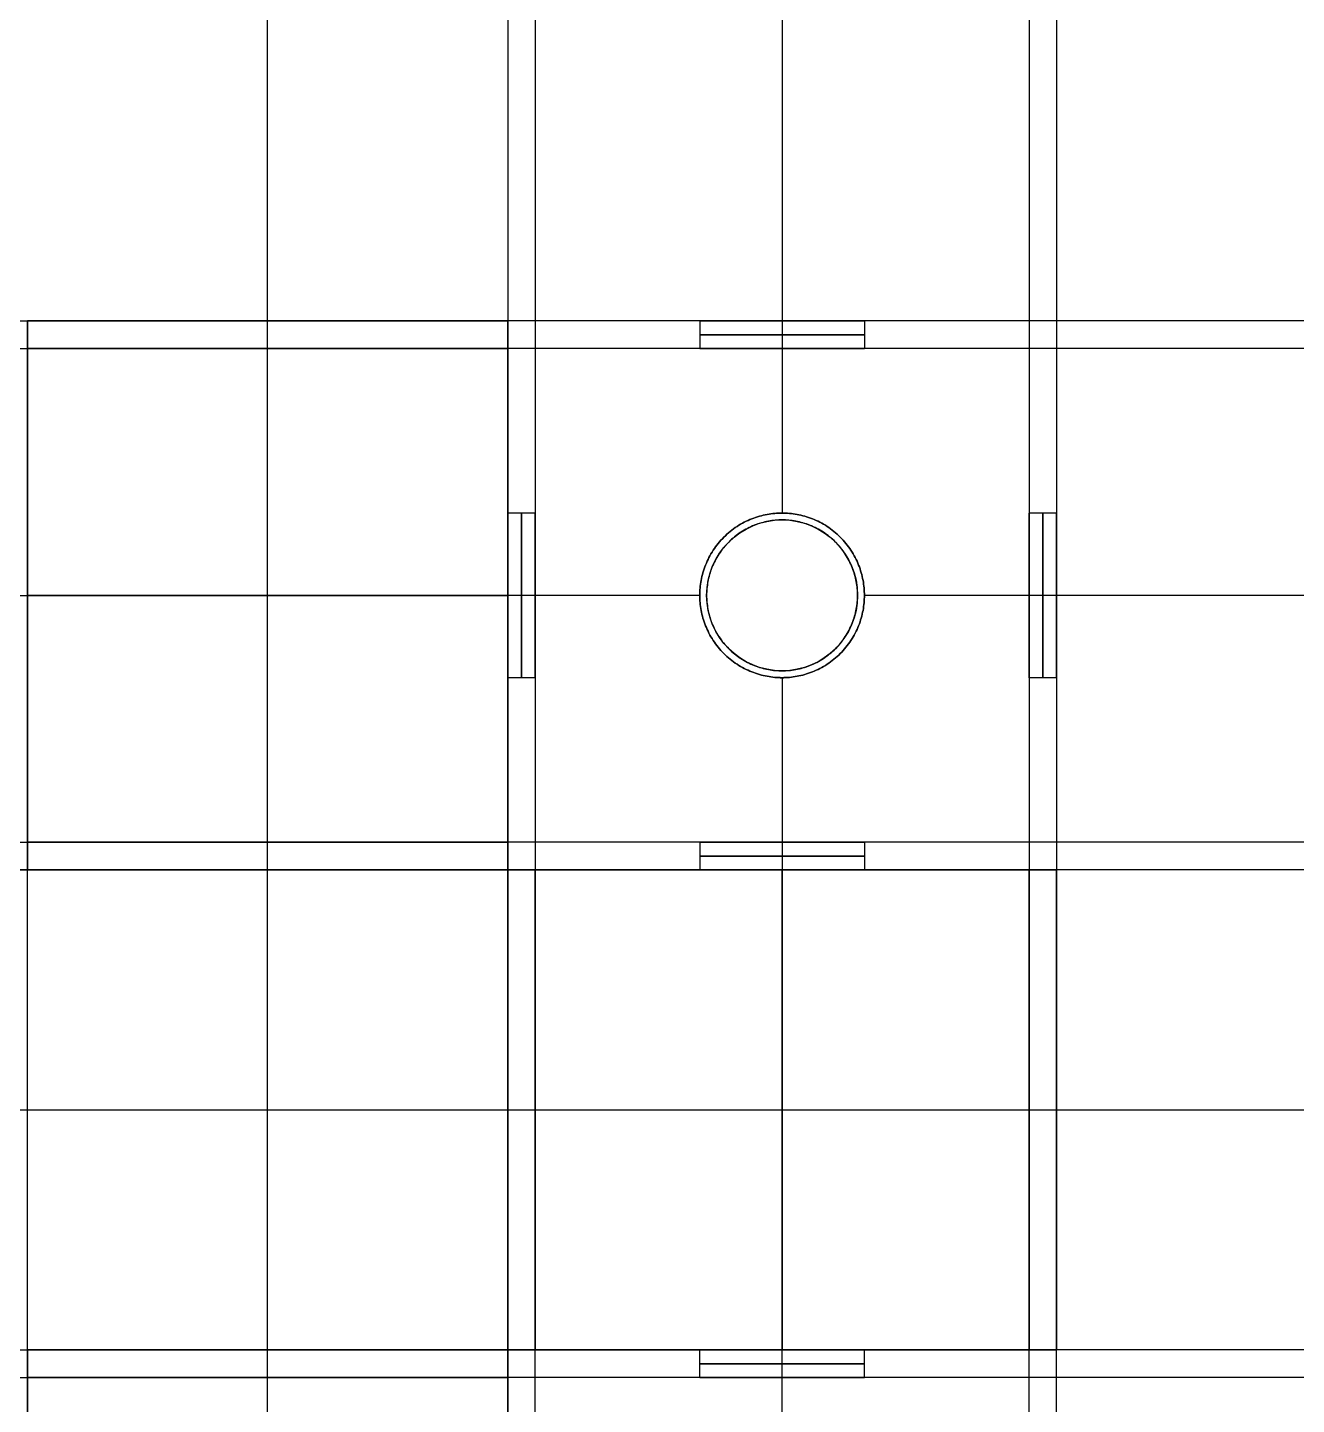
# Model space of a CAD drawing. Header units: millimetres. Extents: x -6529 to 809, y -8611 to 207.
# Drawn here: x 133.5 to 226, y -4374.7 to -4274.3 of the extents above; entities that cross this region are included whole.
import ezdxf

# ---------------------------------------------------------------- set-up
doc = ezdxf.new("R2010")
doc.units = ezdxf.units.MM
doc.header["$MEASUREMENT"] = 0
for name, color, linetype, true_color in [('gaten$11mm', 7, 'Continuous', 0xff6a35), ('platen', 7, 'Continuous', 0x007f00), ('staal', 5, 'Continuous', 0x0000ff)]:
    doc.layers.add(name, color=color, linetype=linetype, true_color=true_color)

# ---------------------------------------------------------------- blocks, each defined once
blk = doc.blocks.new('top plaat')
at = {"layer": 'platen'}
for p, q in [((658, -1276), (658, 40)), ((658, -1276, 18), (658, 40, 18)), ((695.5, -575), (695.5, -575, 18)), ((690, -580.5), (690, -580.5, 18)), ((701, -580.5), (701, -580.5, 18)), ((695.5, -586), (695.5, -586, 18)), ((0, -618), (1316, -618)), ((0, -618, 18), (1316, -618, 18))]:
    blk.add_line(p, q, dxfattribs=at)
blk.add_circle((695.5, -580.5, 9), 5.5, dxfattribs=at)
for points in [[(695.5, -586), (690, -586), (690, -580.5), (690, -575), (695.5, -575), (701, -575), (701, -580.5), (701, -586), (695.5, -586)], [(695.5, -586, 18), (690, -586, 18), (690, -580.5, 18), (690, -575, 18), (695.5, -575, 18), (701, -575, 18), (701, -580.5, 18), (701, -586, 18), (695.5, -586, 18)]]:
    blk.add_rational_spline(points, [1, 0.707106781187, 1, 0.707106781187, 1, 0.707106781187, 1, 0.707106781187, 1], degree=2, knots=[-37.699112, -37.699112, -37.699112, -28.274334, -28.274334, -18.849556, -18.849556, -9.424778, -9.424778, 0, 0, 0], dxfattribs=at)
blk = doc.blocks.new('plaat base')
at = {"layer": 'platen'}
for p, q in [((658, -1200), (658, 0)), ((658, -1200, 18), (658, 0, 18)), ((58, -600), (1258, -600)), ((58, -600, 18), (1258, -600, 18))]:
    blk.add_line(p, q, dxfattribs=at)

msp = doc.modelspace()

# ---------------------------------------------------------------- linework, layer by layer
at = {"layer": 'gaten$11mm'}
msp.add_circle((188.53, -4315.71), 5.5, dxfattribs=at)
at = {"layer": 'staal'}
for p, q in [((133.53, -4295.71, 20), (133.53, -4297.71, 20)), ((168.53, -4295.71, 1296), (168.53, -4297.71, 1296)), ((182.53, -4295.71, 20), (182.53, -4297.71, 20)), ((188.53, -4295.71, 26), (188.53, -4297.71, 26)), ((188.53, -4295.71, 14), (188.53, -4297.71, 14)), ((194.53, -4295.71, 20), (194.53, -4297.71, 20)), ((170.53, -4309.71, 1296), (168.53, -4309.71, 1296)), ((188.53, -4309.71, 2), (188.53, -4309.71)), ((188.53, -4309.71, 40), (188.53, -4309.71, 38)), ((188.53, -4309.71, 1278), (188.53, -4309.71, 1276)), ((188.53, -4309.71, 1316), (188.53, -4309.71, 1314)), ((208.53, -4309.71, 1296), (206.53, -4309.71, 1296)), ((133.53, -4315.71, 40), (133.53, -4315.71, 38)), ((133.53, -4315.71, 2), (133.53, -4315.71)), ((168.53, -4315.71, 1316), (168.53, -4315.71, 1314)), ((168.53, -4315.71, 1278), (168.53, -4315.71, 1276)), ((170.53, -4315.71, 1302), (168.53, -4315.71, 1302)), ((170.53, -4315.71, 1290), (168.53, -4315.71, 1290)), ((182.53, -4315.71, 2), (182.53, -4315.71)), ((182.53, -4315.71, 40), (182.53, -4315.71, 38)), ((182.53, -4315.71, 1278), (182.53, -4315.71, 1276)), ((182.53, -4315.71, 1316), (182.53, -4315.71, 1314)), ((194.53, -4315.71, 2), (194.53, -4315.71)), ((194.53, -4315.71, 40), (194.53, -4315.71, 38)), ((194.53, -4315.71, 1278), (194.53, -4315.71, 1276)), ((194.53, -4315.71, 1316), (194.53, -4315.71, 1314)), ((208.53, -4315.71, 1302), (206.53, -4315.71, 1302)), ((208.53, -4315.71, 1290), (206.53, -4315.71, 1290)), ((170.53, -4321.71, 1296), (168.53, -4321.71, 1296)), ((188.53, -4321.71, 2), (188.53, -4321.71)), ((188.53, -4321.71, 40), (188.53, -4321.71, 38)), ((188.53, -4321.71, 1278), (188.53, -4321.71, 1276)), ((188.53, -4321.71, 1316), (188.53, -4321.71, 1314)), ((208.53, -4321.71, 1296), (206.53, -4321.71, 1296)), ((133.53, -4333.71, 20), (133.53, -4335.71, 20)), ((168.53, -4333.71, 1296), (168.53, -4335.71, 1296)), ((182.53, -4333.71, 20), (182.53, -4335.71, 20)), ((188.53, -4333.71, 26), (188.53, -4335.71, 26)), ((188.53, -4333.71, 14), (188.53, -4335.71, 14)), ((194.53, -4333.71, 20), (194.53, -4335.71, 20)), ((131.53, -4335.71, 1296), (133.53, -4335.71, 1296)), ((170.53, -4335.71, 20), (168.53, -4335.71, 20)), ((188.53, -4335.71, 40), (188.53, -4335.71, 38)), ((188.53, -4335.71, 2), (188.53, -4335.71)), ((208.53, -4335.71, 20), (206.53, -4335.71, 20)), ((133.53, -4372.71, 1296), (133.53, -4370.71, 1296)), ((168.53, -4372.71, 20), (168.53, -4370.71, 20)), ((170.53, -4370.71, 1296), (168.53, -4370.71, 1296)), ((182.53, -4372.71, 1296), (182.53, -4370.71, 1296)), ((188.53, -4372.71, 1302), (188.53, -4370.71, 1302)), ((188.53, -4372.71, 1290), (188.53, -4370.71, 1290)), ((188.53, -4370.71, 1316), (188.53, -4370.71, 1314)), ((188.53, -4370.71, 1278), (188.53, -4370.71, 1276)), ((194.53, -4372.71, 1296), (194.53, -4370.71, 1296)), ((208.53, -4370.71, 1296), (206.53, -4370.71, 1296))]:
    msp.add_line(p, q, dxfattribs=at)
for points in [[(168.53, -3735.21, 1276), (168.53, -4052.96, 1276), (168.53, -4370.71, 1276)], [(168.53, -3735.21, 1316), (168.53, -4052.96, 1316), (168.53, -4370.71, 1316)], [(170.53, -3735.21, 1278), (170.53, -4052.96, 1278), (170.53, -4370.71, 1278)], [(170.53, -3735.21, 1314), (170.53, -4052.96, 1314), (170.53, -4370.71, 1314)], [(206.53, -3735.21, 1278), (206.53, -4052.96, 1278), (206.53, -4370.71, 1278)], [(206.53, -3735.21, 1314), (206.53, -4052.96, 1314), (206.53, -4370.71, 1314)], [(208.53, -3735.21, 1276), (208.53, -4052.96, 1276), (208.53, -4370.71, 1276)], [(208.53, -3735.21, 1316), (208.53, -4052.96, 1316), (208.53, -4370.71, 1316)], [(168.53, -4246.71, 1296), (168.53, -4278.21, 1296), (168.53, -4309.71, 1296)], [(170.53, -4246.71, 1296), (170.53, -4278.21, 1296), (170.53, -4309.71, 1296)], [(188.53, -4246.71, 1276), (188.53, -4278.21, 1276), (188.53, -4309.71, 1276)], [(188.53, -4246.71, 1316), (188.53, -4278.21, 1316), (188.53, -4309.71, 1316)], [(188.53, -4246.71, 1278), (188.53, -4278.21, 1278), (188.53, -4309.71, 1278)], [(188.53, -4246.71, 1314), (188.53, -4278.21, 1314), (188.53, -4309.71, 1314)], [(206.53, -4246.71, 1296), (206.53, -4278.21, 1296), (206.53, -4309.71, 1296)], [(208.53, -4246.71, 1296), (208.53, -4278.21, 1296), (208.53, -4309.71, 1296)], [(-466.97, -4295.71, 1276), (-149.22, -4295.71, 1276), (168.53, -4295.71, 1276)], [(-466.97, -4295.71, 1316), (-149.22, -4295.71, 1316), (168.53, -4295.71, 1316)], [(119.53, -4295.71, 1296), (144.03, -4295.71, 1296), (168.53, -4295.71, 1296)], [(133.53, -4295.71), (133.53, -4315.71), (133.53, -4335.71)], [(769.03, -4295.71), (451.28, -4295.71), (133.53, -4295.71)], [(769.03, -4295.71, 40), (451.28, -4295.71, 40), (133.53, -4295.71, 40)], [(133.53, -4335.71, 40), (133.53, -4315.71, 40), (133.53, -4295.71, 40)], [(133.53, -4295.71, 40), (133.53, -4295.71, 20), (133.53, -4295.71)], [(182.53, -4295.71, 20), (158.03, -4295.71, 20), (133.53, -4295.71, 20)], [(168.53, -4295.71, 1276), (168.53, -4315.71, 1276), (168.53, -4335.71, 1276)], [(168.53, -4335.71, 1316), (168.53, -4315.71, 1316), (168.53, -4295.71, 1316)], [(168.53, -4295.71, 1316), (168.53, -4295.71, 1296), (168.53, -4295.71, 1276)], [(257.53, -4295.71, 20), (226.03, -4295.71, 20), (194.53, -4295.71, 20)], [(-466.97, -4297.71, 1278), (-149.22, -4297.71, 1278), (168.53, -4297.71, 1278)], [(-466.97, -4297.71, 1314), (-149.22, -4297.71, 1314), (168.53, -4297.71, 1314)], [(119.53, -4297.71, 1296), (144.03, -4297.71, 1296), (168.53, -4297.71, 1296)], [(769.03, -4297.71, 2), (451.28, -4297.71, 2), (133.53, -4297.71, 2)], [(133.53, -4333.71, 2), (133.53, -4315.71, 2), (133.53, -4297.71, 2)], [(769.03, -4297.71, 38), (451.28, -4297.71, 38), (133.53, -4297.71, 38)], [(133.53, -4297.71, 2), (133.53, -4297.71, 20), (133.53, -4297.71, 38)], [(133.53, -4297.71, 38), (133.53, -4315.71, 38), (133.53, -4333.71, 38)], [(182.53, -4297.71, 20), (158.03, -4297.71, 20), (133.53, -4297.71, 20)], [(168.53, -4333.71, 1278), (168.53, -4315.71, 1278), (168.53, -4297.71, 1278)], [(168.53, -4297.71, 1278), (168.53, -4297.71, 1296), (168.53, -4297.71, 1314)], [(168.53, -4297.71, 1314), (168.53, -4315.71, 1314), (168.53, -4333.71, 1314)], [(257.53, -4297.71, 20), (226.03, -4297.71, 20), (194.53, -4297.71, 20)], [(119.53, -4315.71, 1276), (144.03, -4315.71, 1276), (168.53, -4315.71, 1276)], [(119.53, -4315.71, 1316), (144.03, -4315.71, 1316), (168.53, -4315.71, 1316)], [(119.53, -4315.71, 1278), (144.03, -4315.71, 1278), (168.53, -4315.71, 1278)], [(119.53, -4315.71, 1314), (144.03, -4315.71, 1314), (168.53, -4315.71, 1314)], [(182.53, -4315.71), (158.03, -4315.71), (133.53, -4315.71)], [(182.53, -4315.71, 40), (158.03, -4315.71, 40), (133.53, -4315.71, 40)], [(182.53, -4315.71, 2), (158.03, -4315.71, 2), (133.53, -4315.71, 2)], [(182.53, -4315.71, 38), (158.03, -4315.71, 38), (133.53, -4315.71, 38)], [(257.53, -4315.71), (226.03, -4315.71), (194.53, -4315.71)], [(257.53, -4315.71, 40), (226.03, -4315.71, 40), (194.53, -4315.71, 40)], [(257.53, -4315.71, 2), (226.03, -4315.71, 2), (194.53, -4315.71, 2)], [(257.53, -4315.71, 38), (226.03, -4315.71, 38), (194.53, -4315.71, 38)], [(168.53, -4321.71, 1296), (168.53, -4346.21, 1296), (168.53, -4370.71, 1296)], [(170.53, -4321.71, 1296), (170.53, -4346.21, 1296), (170.53, -4370.71, 1296)], [(188.53, -4321.71, 1276), (188.53, -4346.21, 1276), (188.53, -4370.71, 1276)], [(188.53, -4321.71, 1316), (188.53, -4346.21, 1316), (188.53, -4370.71, 1316)], [(188.53, -4321.71, 1278), (188.53, -4346.21, 1278), (188.53, -4370.71, 1278)], [(188.53, -4321.71, 1314), (188.53, -4346.21, 1314), (188.53, -4370.71, 1314)], [(206.53, -4321.71, 1296), (206.53, -4346.21, 1296), (206.53, -4370.71, 1296)], [(208.53, -4321.71, 1296), (208.53, -4346.21, 1296), (208.53, -4370.71, 1296)], [(-466.97, -4333.71, 1278), (-149.22, -4333.71, 1278), (168.53, -4333.71, 1278)], [(-466.97, -4333.71, 1314), (-149.22, -4333.71, 1314), (168.53, -4333.71, 1314)], [(119.53, -4333.71, 1296), (144.03, -4333.71, 1296), (168.53, -4333.71, 1296)], [(769.03, -4333.71, 2), (451.28, -4333.71, 2), (133.53, -4333.71, 2)], [(133.53, -4333.71, 38), (133.53, -4333.71, 20), (133.53, -4333.71, 2)], [(769.03, -4333.71, 38), (451.28, -4333.71, 38), (133.53, -4333.71, 38)], [(182.53, -4333.71, 20), (158.03, -4333.71, 20), (133.53, -4333.71, 20)], [(168.53, -4333.71, 1314), (168.53, -4333.71, 1296), (168.53, -4333.71, 1278)], [(257.53, -4333.71, 20), (226.03, -4333.71, 20), (194.53, -4333.71, 20)], [(-466.97, -4335.71, 1276), (-149.22, -4335.71, 1276), (168.53, -4335.71, 1276)], [(-466.97, -4335.71, 1316), (-149.22, -4335.71, 1316), (168.53, -4335.71, 1316)], [(93.53, -4335.71, 1276), (113.53, -4335.71, 1276), (133.53, -4335.71, 1276)], [(133.53, -4335.71, 1316), (113.53, -4335.71, 1316), (93.53, -4335.71, 1316)], [(119.53, -4335.71, 1296), (144.03, -4335.71, 1296), (168.53, -4335.71, 1296)], [(769.03, -4335.71), (451.28, -4335.71), (133.53, -4335.71)], [(769.03, -4335.71, 40), (451.28, -4335.71, 40), (133.53, -4335.71, 40)], [(133.53, -4335.71), (133.53, -4335.71, 20), (133.53, -4335.71, 40)], [(182.53, -4335.71, 20), (158.03, -4335.71, 20), (133.53, -4335.71, 20)], [(133.53, -4971.21, 1276), (133.53, -4653.46, 1276), (133.53, -4335.71, 1276)], [(133.53, -4971.21, 1316), (133.53, -4653.46, 1316), (133.53, -4335.71, 1316)], [(133.53, -4335.71, 1276), (133.53, -4335.71, 1296), (133.53, -4335.71, 1316)], [(133.53, -4384.71, 1296), (133.53, -4360.21, 1296), (133.53, -4335.71, 1296)], [(168.53, -4971.21), (168.53, -4653.46), (168.53, -4335.71)], [(208.53, -4335.71), (188.53, -4335.71), (168.53, -4335.71)], [(168.53, -4971.21, 40), (168.53, -4653.46, 40), (168.53, -4335.71, 40)], [(168.53, -4335.71), (168.53, -4335.71, 20), (168.53, -4335.71, 40)], [(168.53, -4335.71, 40), (188.53, -4335.71, 40), (208.53, -4335.71, 40)], [(168.53, -4384.71, 20), (168.53, -4360.21, 20), (168.53, -4335.71, 20)], [(168.53, -4335.71, 1276), (168.53, -4335.71, 1296), (168.53, -4335.71, 1316)], [(170.53, -4971.21, 2), (170.53, -4653.46, 2), (170.53, -4335.71, 2)], [(170.53, -4335.71, 38), (170.53, -4335.71, 20), (170.53, -4335.71, 2)], [(170.53, -4971.21, 38), (170.53, -4653.46, 38), (170.53, -4335.71, 38)], [(170.53, -4335.71, 2), (188.53, -4335.71, 2), (206.53, -4335.71, 2)], [(206.53, -4335.71, 38), (188.53, -4335.71, 38), (170.53, -4335.71, 38)], [(170.53, -4384.71, 20), (170.53, -4360.21, 20), (170.53, -4335.71, 20)], [(188.53, -4384.71), (188.53, -4360.21), (188.53, -4335.71)], [(188.53, -4384.71, 40), (188.53, -4360.21, 40), (188.53, -4335.71, 40)], [(188.53, -4384.71, 2), (188.53, -4360.21, 2), (188.53, -4335.71, 2)], [(188.53, -4384.71, 38), (188.53, -4360.21, 38), (188.53, -4335.71, 38)], [(257.53, -4335.71, 20), (226.03, -4335.71, 20), (194.53, -4335.71, 20)], [(206.53, -4971.21, 2), (206.53, -4653.46, 2), (206.53, -4335.71, 2)], [(206.53, -4971.21, 38), (206.53, -4653.46, 38), (206.53, -4335.71, 38)], [(206.53, -4335.71, 2), (206.53, -4335.71, 20), (206.53, -4335.71, 38)], [(206.53, -4384.71, 20), (206.53, -4360.21, 20), (206.53, -4335.71, 20)], [(208.53, -4971.21), (208.53, -4653.46), (208.53, -4335.71)], [(208.53, -4971.21, 40), (208.53, -4653.46, 40), (208.53, -4335.71, 40)], [(208.53, -4335.71, 40), (208.53, -4335.71, 20), (208.53, -4335.71)], [(208.53, -4384.71, 20), (208.53, -4360.21, 20), (208.53, -4335.71, 20)], [(-466.97, -4370.71), (-149.22, -4370.71), (168.53, -4370.71)], [(-466.97, -4370.71, 40), (-149.22, -4370.71, 40), (168.53, -4370.71, 40)], [(119.53, -4370.71, 20), (144.03, -4370.71, 20), (168.53, -4370.71, 20)], [(769.03, -4370.71, 1276), (451.28, -4370.71, 1276), (133.53, -4370.71, 1276)], [(133.53, -4410.71, 1276), (133.53, -4390.71, 1276), (133.53, -4370.71, 1276)], [(769.03, -4370.71, 1316), (451.28, -4370.71, 1316), (133.53, -4370.71, 1316)], [(133.53, -4370.71, 1276), (133.53, -4370.71, 1296), (133.53, -4370.71, 1316)], [(133.53, -4370.71, 1316), (133.53, -4390.71, 1316), (133.53, -4410.71, 1316)], [(182.53, -4370.71, 1296), (158.03, -4370.71, 1296), (133.53, -4370.71, 1296)], [(168.53, -4410.71), (168.53, -4390.71), (168.53, -4370.71)], [(168.53, -4370.71), (168.53, -4370.71, 20), (168.53, -4370.71, 40)], [(168.53, -4370.71, 40), (168.53, -4390.71, 40), (168.53, -4410.71, 40)], [(208.53, -4370.71, 1276), (188.53, -4370.71, 1276), (168.53, -4370.71, 1276)], [(168.53, -4370.71, 1276), (168.53, -4370.71, 1296), (168.53, -4370.71, 1316)], [(168.53, -4370.71, 1316), (188.53, -4370.71, 1316), (208.53, -4370.71, 1316)], [(170.53, -4370.71, 1314), (170.53, -4370.71, 1296), (170.53, -4370.71, 1278)], [(170.53, -4370.71, 1278), (188.53, -4370.71, 1278), (206.53, -4370.71, 1278)], [(206.53, -4370.71, 1314), (188.53, -4370.71, 1314), (170.53, -4370.71, 1314)], [(257.53, -4370.71, 1296), (226.03, -4370.71, 1296), (194.53, -4370.71, 1296)], [(206.53, -4370.71, 1278), (206.53, -4370.71, 1296), (206.53, -4370.71, 1314)], [(208.53, -4370.71, 1316), (208.53, -4370.71, 1296), (208.53, -4370.71, 1276)], [(-466.97, -4372.71, 2), (-149.22, -4372.71, 2), (168.53, -4372.71, 2)], [(-466.97, -4372.71, 38), (-149.22, -4372.71, 38), (168.53, -4372.71, 38)], [(119.53, -4372.71, 20), (144.03, -4372.71, 20), (168.53, -4372.71, 20)], [(769.03, -4372.71, 1278), (451.28, -4372.71, 1278), (133.53, -4372.71, 1278)], [(133.53, -4372.71, 1314), (133.53, -4372.71, 1296), (133.53, -4372.71, 1278)], [(769.03, -4372.71, 1314), (451.28, -4372.71, 1314), (133.53, -4372.71, 1314)], [(133.53, -4372.71, 1278), (133.53, -4390.71, 1278), (133.53, -4408.71, 1278)], [(133.53, -4408.71, 1314), (133.53, -4390.71, 1314), (133.53, -4372.71, 1314)], [(182.53, -4372.71, 1296), (158.03, -4372.71, 1296), (133.53, -4372.71, 1296)], [(168.53, -4372.71, 38), (168.53, -4372.71, 20), (168.53, -4372.71, 2)], [(168.53, -4372.71, 2), (168.53, -4390.71, 2), (168.53, -4408.71, 2)], [(168.53, -4408.71, 38), (168.53, -4390.71, 38), (168.53, -4372.71, 38)], [(257.53, -4372.71, 1296), (226.03, -4372.71, 1296), (194.53, -4372.71, 1296)]]:
    msp.add_open_spline(points, degree=2, dxfattribs=at)
for points, weights, knots in [([(188.53, -4295.71, 26), (182.53, -4295.71, 26), (182.53, -4295.71, 20), (182.53, -4295.71, 14), (188.53, -4295.71, 14), (194.53, -4295.71, 14), (194.53, -4295.71, 20), (194.53, -4295.71, 26), (188.53, -4295.71, 26)], [1, 0.707106781187, 1, 0.707106781187, 1, 0.707106781187, 1, 0.707106781187, 1], [0, 0, 0, 7.853982, 7.853982, 15.707963, 15.707963, 23.561945, 23.561945, 31.415927, 31.415927, 31.415927]), ([(188.53, -4296.71, 26), (182.53, -4296.71, 26), (182.53, -4296.71, 20), (182.53, -4296.71, 14), (188.53, -4296.71, 14), (194.53, -4296.71, 14), (194.53, -4296.71, 20), (194.53, -4296.71, 26), (188.53, -4296.71, 26)], [1, 0.707106781187, 1, 0.707106781187, 1, 0.707106781187, 1, 0.707106781187, 1], [0, 0, 0, 7.853982, 7.853982, 15.707963, 15.707963, 23.561945, 23.561945, 31.415927, 31.415927, 31.415927]), ([(188.53, -4297.71, 26), (194.53, -4297.71, 26), (194.53, -4297.71, 20), (194.53, -4297.71, 14), (188.53, -4297.71, 14), (182.53, -4297.71, 14), (182.53, -4297.71, 20), (182.53, -4297.71, 26), (188.53, -4297.71, 26)], [1, 0.707106781187, 1, 0.707106781187, 1, 0.707106781187, 1, 0.707106851018, 0.999999860338], [-31.415927, -31.415927, -31.415927, -23.561944, -23.561944, -15.707962, -15.707962, -7.85398, -7.85398, 0, 0, 0]), ([(168.53, -4315.71, 1302), (168.53, -4309.71, 1302), (168.53, -4309.71, 1296), (168.53, -4309.71, 1290), (168.53, -4315.71, 1290), (168.53, -4321.71, 1290), (168.53, -4321.71, 1296), (168.53, -4321.71, 1302), (168.53, -4315.71, 1302)], [1, 0.707106781187, 1, 0.707106781187, 1, 0.707106781187, 1, 0.707106781187, 1], [-31.415927, -31.415927, -31.415927, -23.561945, -23.561945, -15.707963, -15.707963, -7.853982, -7.853982, 0, 0, 0]), ([(169.53, -4315.71, 1302), (169.53, -4321.71, 1302), (169.53, -4321.71, 1296), (169.53, -4321.71, 1290), (169.53, -4315.71, 1290), (169.53, -4309.71, 1290), (169.53, -4309.71, 1296), (169.53, -4309.71, 1302), (169.53, -4315.71, 1302)], [1, 0.707106781187, 1, 0.707106781187, 1, 0.707106781187, 1, 0.707106781187, 1], [0, 0, 0, 7.853982, 7.853982, 15.707963, 15.707963, 23.561945, 23.561945, 31.415927, 31.415927, 31.415927]), ([(170.53, -4315.71, 1302), (170.53, -4321.71, 1302), (170.53, -4321.71, 1296), (170.53, -4321.71, 1290), (170.53, -4315.71, 1290), (170.53, -4309.71, 1290), (170.53, -4309.71, 1296), (170.53, -4309.71, 1302), (170.53, -4315.71, 1302)], [0.999999860338, 0.707106851018, 1, 0.707106781187, 1, 0.707106781187, 1, 0.707106851018, 0.999999860338], [0, 0, 0, 7.853981, 7.853981, 15.707963, 15.707963, 23.561946, 23.561946, 31.415927, 31.415927, 31.415927]), ([(188.53, -4321.71), (194.53, -4321.71), (194.53, -4315.71), (194.53, -4309.71), (188.53, -4309.71), (182.53, -4309.71), (182.53, -4315.71), (182.53, -4321.71), (188.53, -4321.71)], [1, 0.707106781187, 1, 0.707106781187, 1, 0.707106781187, 1, 0.707106781187, 1], [-31.415927, -31.415927, -31.415927, -23.561945, -23.561945, -15.707963, -15.707963, -7.853982, -7.853982, 0, 0, 0]), ([(188.53, -4321.71, 40), (182.53, -4321.71, 40), (182.53, -4315.71, 40), (182.53, -4309.71, 40), (188.53, -4309.71, 40), (194.53, -4309.71, 40), (194.53, -4315.71, 40), (194.53, -4321.71, 40), (188.53, -4321.71, 40)], [1, 0.707106781187, 1, 0.707106781187, 1, 0.707106781187, 1, 0.707106781187, 1], [0, 0, 0, 7.853982, 7.853982, 15.707963, 15.707963, 23.561945, 23.561945, 31.415927, 31.415927, 31.415927]), ([(188.53, -4321.71, 2), (182.53, -4321.71, 2), (182.53, -4315.71, 2), (182.53, -4309.71, 2), (188.53, -4309.71, 2), (194.53, -4309.71, 2), (194.53, -4315.71, 2), (194.53, -4321.71, 2), (188.53, -4321.71, 2)], [1, 0.707106781187, 1, 0.707106781187, 1, 0.707106781187, 1, 0.707106781187, 1], [0, 0, 0, 7.853982, 7.853982, 15.707963, 15.707963, 23.561945, 23.561945, 31.415927, 31.415927, 31.415927]), ([(188.53, -4321.71, 38), (194.53, -4321.71, 38), (194.53, -4315.71, 38), (194.53, -4309.71, 38), (188.53, -4309.71, 38), (182.53, -4309.71, 38), (182.53, -4315.71, 38), (182.53, -4321.71, 38), (188.53, -4321.71, 38)], [1, 0.707106781187, 1, 0.707106781187, 1, 0.707106781187, 1, 0.707106781187, 1], [-31.415927, -31.415927, -31.415927, -23.561945, -23.561945, -15.707963, -15.707963, -7.853982, -7.853982, 0, 0, 0]), ([(188.53, -4321.71, 1), (182.53, -4321.71, 1), (182.53, -4315.71, 1), (182.53, -4309.71, 1), (188.53, -4309.71, 1), (194.53, -4309.71, 1), (194.53, -4315.71, 1), (194.53, -4321.71, 1), (188.53, -4321.71, 1)], [1, 0.707106781187, 1, 0.707106781187, 1, 0.707106781187, 1, 0.707106781187, 1], [0, 0, 0, 7.853982, 7.853982, 15.707963, 15.707963, 23.561945, 23.561945, 31.415927, 31.415927, 31.415927]), ([(188.53, -4321.71, 39), (182.53, -4321.71, 39), (182.53, -4315.71, 39), (182.53, -4309.71, 39), (188.53, -4309.71, 39), (194.53, -4309.71, 39), (194.53, -4315.71, 39), (194.53, -4321.71, 39), (188.53, -4321.71, 39)], [1, 0.707106781187, 1, 0.707106781187, 1, 0.707106781187, 1, 0.707106781187, 1], [0, 0, 0, 7.853982, 7.853982, 15.707963, 15.707963, 23.561945, 23.561945, 31.415927, 31.415927, 31.415927]), ([(182.53, -4315.71, 1276), (182.53, -4309.71, 1276), (188.53, -4309.71, 1276), (194.53, -4309.71, 1276), (194.53, -4315.71, 1276), (194.53, -4321.71, 1276), (188.53, -4321.71, 1276), (182.53, -4321.71, 1276), (182.53, -4315.71, 1276)], [1, 0.707106781187, 1, 0.707106781187, 1, 0.707106781187, 1, 0.707106781187, 1], [-31.415927, -31.415927, -31.415927, -23.561945, -23.561945, -15.707963, -15.707963, -7.853982, -7.853982, 0, 0, 0]), ([(182.53, -4315.71, 1316), (182.53, -4321.71, 1316), (188.53, -4321.71, 1316), (194.53, -4321.71, 1316), (194.53, -4315.71, 1316), (194.53, -4309.71, 1316), (188.53, -4309.71, 1316), (182.53, -4309.71, 1316), (182.53, -4315.71, 1316)], [1, 0.707106781187, 1, 0.707106781187, 1, 0.707106781187, 1, 0.707106781187, 1], [0, 0, 0, 7.853982, 7.853982, 15.707963, 15.707963, 23.561945, 23.561945, 31.415927, 31.415927, 31.415927]), ([(182.53, -4315.71, 1278), (182.53, -4321.71, 1278), (188.53, -4321.71, 1278), (194.53, -4321.71, 1278), (194.53, -4315.71, 1278), (194.53, -4309.71, 1278), (188.53, -4309.71, 1278), (182.53, -4309.71, 1278), (182.53, -4315.71, 1278)], [1, 0.707106781187, 1, 0.707106781187, 1, 0.707106781187, 1, 0.707106781187, 1], [0, 0, 0, 7.853982, 7.853982, 15.707963, 15.707963, 23.561945, 23.561945, 31.415927, 31.415927, 31.415927]), ([(182.53, -4315.71, 1314), (182.53, -4309.71, 1314), (188.53, -4309.71, 1314), (194.53, -4309.71, 1314), (194.53, -4315.71, 1314), (194.53, -4321.71, 1314), (188.53, -4321.71, 1314), (182.53, -4321.71, 1314), (182.53, -4315.71, 1314)], [1, 0.707106781187, 1, 0.707106781187, 1, 0.707106781187, 1, 0.707106781187, 1], [-31.415927, -31.415927, -31.415927, -23.561945, -23.561945, -15.707963, -15.707963, -7.853982, -7.853982, 0, 0, 0]), ([(182.53, -4315.71, 1277), (182.53, -4321.71, 1277), (188.53, -4321.71, 1277), (194.53, -4321.71, 1277), (194.53, -4315.71, 1277), (194.53, -4309.71, 1277), (188.53, -4309.71, 1277), (182.53, -4309.71, 1277), (182.53, -4315.71, 1277)], [1, 0.707106781187, 1, 0.707106781187, 1, 0.707106781187, 1, 0.707106781187, 1], [0, 0, 0, 7.853982, 7.853982, 15.707963, 15.707963, 23.561945, 23.561945, 31.415927, 31.415927, 31.415927]), ([(182.53, -4315.71, 1315), (182.53, -4321.71, 1315), (188.53, -4321.71, 1315), (194.53, -4321.71, 1315), (194.53, -4315.71, 1315), (194.53, -4309.71, 1315), (188.53, -4309.71, 1315), (182.53, -4309.71, 1315), (182.53, -4315.71, 1315)], [1, 0.707106781187, 1, 0.707106781187, 1, 0.707106781187, 1, 0.707106781187, 1], [0, 0, 0, 7.853982, 7.853982, 15.707963, 15.707963, 23.561945, 23.561945, 31.415927, 31.415927, 31.415927]), ([(206.53, -4315.71, 1302), (206.53, -4309.71, 1302), (206.53, -4309.71, 1296), (206.53, -4309.71, 1290), (206.53, -4315.71, 1290), (206.53, -4321.71, 1290), (206.53, -4321.71, 1296), (206.53, -4321.71, 1302), (206.53, -4315.71, 1302)], [1, 0.707106781187, 1, 0.707106781187, 1, 0.707106781187, 1, 0.707106851018, 0.999999860338], [-31.415927, -31.415927, -31.415927, -23.561944, -23.561944, -15.707962, -15.707962, -7.85398, -7.85398, 0, 0, 0]), ([(207.53, -4315.71, 1302), (207.53, -4321.71, 1302), (207.53, -4321.71, 1296), (207.53, -4321.71, 1290), (207.53, -4315.71, 1290), (207.53, -4309.71, 1290), (207.53, -4309.71, 1296), (207.53, -4309.71, 1302), (207.53, -4315.71, 1302)], [1, 0.707106781187, 1, 0.707106781187, 1, 0.707106781187, 1, 0.707106781187, 1], [0, 0, 0, 7.853982, 7.853982, 15.707963, 15.707963, 23.561945, 23.561945, 31.415927, 31.415927, 31.415927]), ([(208.53, -4315.71, 1302), (208.53, -4321.71, 1302), (208.53, -4321.71, 1296), (208.53, -4321.71, 1290), (208.53, -4315.71, 1290), (208.53, -4309.71, 1290), (208.53, -4309.71, 1296), (208.53, -4309.71, 1302), (208.53, -4315.71, 1302)], [1, 0.707106781187, 1, 0.707106781187, 1, 0.707106781187, 1, 0.707106781187, 1], [0, 0, 0, 7.853982, 7.853982, 15.707963, 15.707963, 23.561945, 23.561945, 31.415927, 31.415927, 31.415927]), ([(188.53, -4333.71, 26), (182.53, -4333.71, 26), (182.53, -4333.71, 20), (182.53, -4333.71, 14), (188.53, -4333.71, 14), (194.53, -4333.71, 14), (194.53, -4333.71, 20), (194.53, -4333.71, 26), (188.53, -4333.71, 26)], [0.999999860338, 0.707106851018, 1, 0.707106781187, 1, 0.707106781187, 1, 0.707106851018, 0.999999860338], [0, 0, 0, 7.853981, 7.853981, 15.707963, 15.707963, 23.561946, 23.561946, 31.415927, 31.415927, 31.415927]), ([(188.53, -4334.71, 26), (182.53, -4334.71, 26), (182.53, -4334.71, 20), (182.53, -4334.71, 14), (188.53, -4334.71, 14), (194.53, -4334.71, 14), (194.53, -4334.71, 20), (194.53, -4334.71, 26), (188.53, -4334.71, 26)], [1, 0.707106781187, 1, 0.707106781187, 1, 0.707106781187, 1, 0.707106781187, 1], [0, 0, 0, 7.853982, 7.853982, 15.707963, 15.707963, 23.561945, 23.561945, 31.415927, 31.415927, 31.415927]), ([(188.53, -4335.71, 26), (194.53, -4335.71, 26), (194.53, -4335.71, 20), (194.53, -4335.71, 14), (188.53, -4335.71, 14), (182.53, -4335.71, 14), (182.53, -4335.71, 20), (182.53, -4335.71, 26), (188.53, -4335.71, 26)], [1, 0.707106781187, 1, 0.707106781187, 1, 0.707106781187, 1, 0.707106781187, 1], [-31.415927, -31.415927, -31.415927, -23.561945, -23.561945, -15.707963, -15.707963, -7.853982, -7.853982, 0, 0, 0]), ([(188.53, -4370.71, 1302), (194.53, -4370.71, 1302), (194.53, -4370.71, 1296), (194.53, -4370.71, 1290), (188.53, -4370.71, 1290), (182.53, -4370.71, 1290), (182.53, -4370.71, 1296), (182.53, -4370.71, 1302), (188.53, -4370.71, 1302)], [1, 0.707106781187, 1, 0.707106781187, 1, 0.707106781187, 1, 0.707106781187, 1], [-31.415927, -31.415927, -31.415927, -23.561945, -23.561945, -15.707963, -15.707963, -7.853982, -7.853982, 0, 0, 0]), ([(188.53, -4371.71, 1302), (182.53, -4371.71, 1302), (182.53, -4371.71, 1296), (182.53, -4371.71, 1290), (188.53, -4371.71, 1290), (194.53, -4371.71, 1290), (194.53, -4371.71, 1296), (194.53, -4371.71, 1302), (188.53, -4371.71, 1302)], [1, 0.707106781187, 1, 0.707106781187, 1, 0.707106781187, 1, 0.707106781187, 1], [0, 0, 0, 7.853982, 7.853982, 15.707963, 15.707963, 23.561945, 23.561945, 31.415927, 31.415927, 31.415927]), ([(188.53, -4372.71, 1302), (182.53, -4372.71, 1302), (182.53, -4372.71, 1296), (182.53, -4372.71, 1290), (188.53, -4372.71, 1290), (194.53, -4372.71, 1290), (194.53, -4372.71, 1296), (194.53, -4372.71, 1302), (188.53, -4372.71, 1302)], [0.999999860338, 0.707106851018, 1, 0.707106781187, 1, 0.707106781187, 1, 0.707106851018, 0.999999860338], [0, 0, 0, 7.853981, 7.853981, 15.707963, 15.707963, 23.561946, 23.561946, 31.415927, 31.415927, 31.415927])]:
    msp.add_rational_spline(points, weights, degree=2, knots=knots, dxfattribs=at)

# ---------------------------------------------------------------- block references
at = {"layer": 'platen'}
for name, p in [('top plaat', (-506.97, -3735.21, 1316)), ('plaat base', (-506.97, -3753.21, 40))]:
    msp.add_blockref(name, p, dxfattribs=at)

doc.saveas('drawing.dxf')
